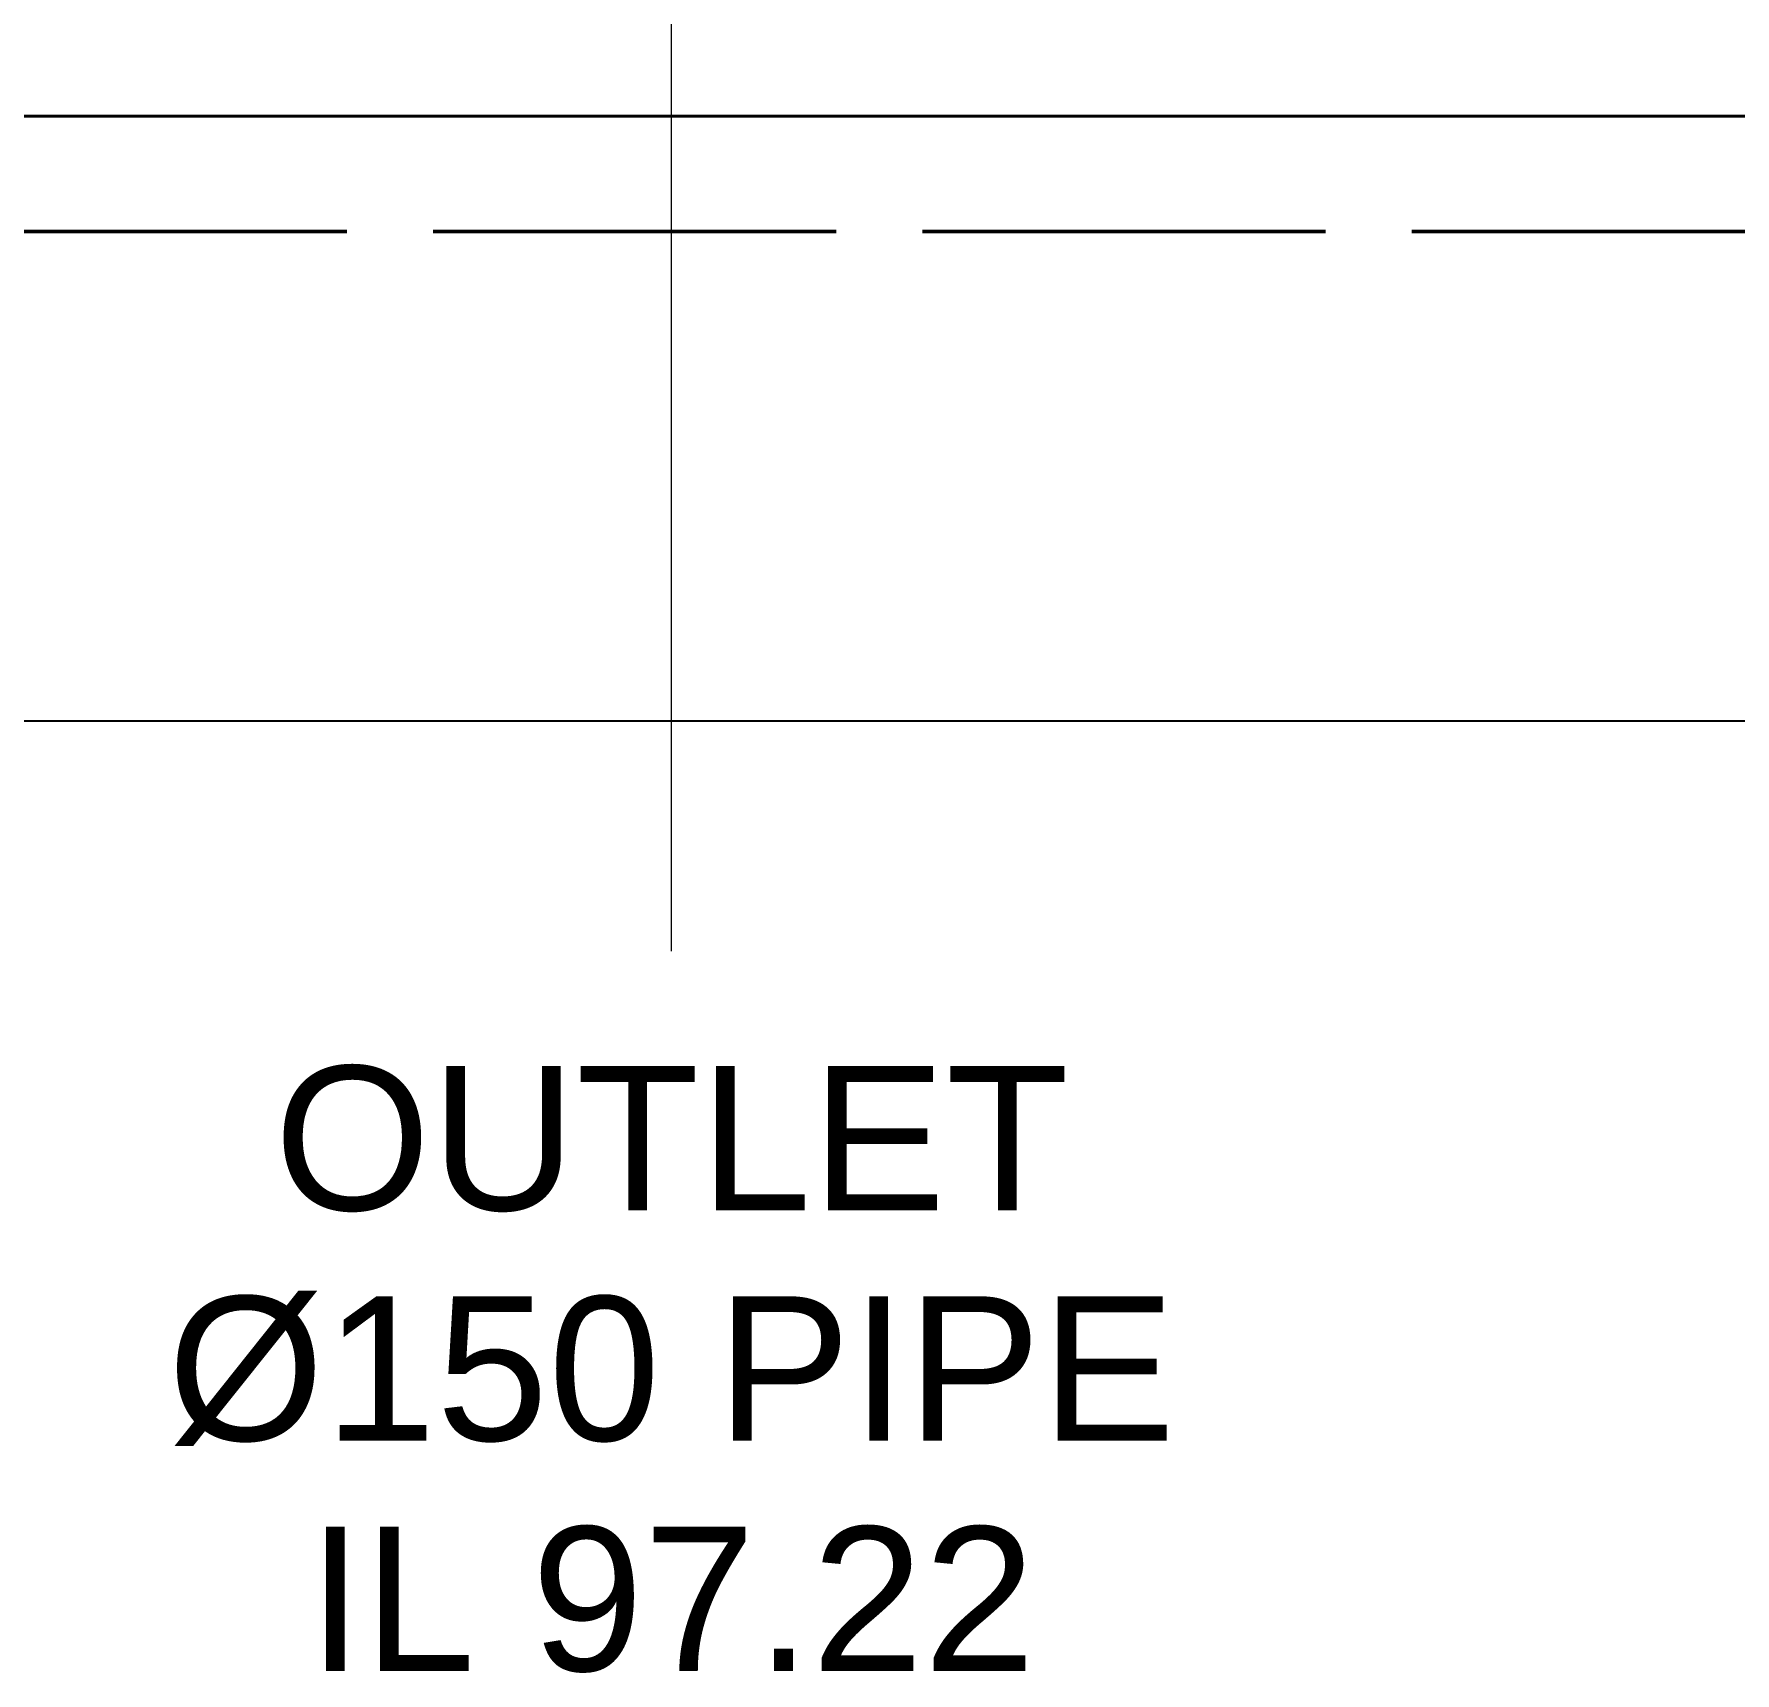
# Model space of a CAD drawing. Header units: millimetres. Extents: x -3624 to 23123, y -5396 to 3729.
# Drawn here: x 14186 to 16271, y -2084 to -76 of the extents above; entities that cross this region are included whole.
import ezdxf
from ezdxf.enums import TextEntityAlignment as Align

# ---------------------------------------------------------------- set-up
doc = ezdxf.new("R2010")
doc.units = ezdxf.units.MM
doc.linetypes.add('DASH_494_106', pattern=[599.722222, 493.888889, -105.833333])
for name, color, linetype in [('ANNOTATIONS', 7, 'Continuous'), ('DIMENSIONS', 7, 'Continuous'), ('GEOFAB', 5, 'Continuous')]:
    doc.layers.add(name, color=color, linetype=linetype)
doc.styles.add('ARIAL', font='arial.ttf')
doc.dimstyles.get("Standard").update_dxf_attribs({"dimtxt": 2.5, "dimasz": 2.5, "dimexe": 1.25, "dimexo": 0.625, "dimtad": 1, "dimcen": 2.5, "dimazin": 3, "dimtfac": 1, "dimtmove": 0, "dimatfit": 3})

msp = doc.modelspace()

# ---------------------------------------------------------------- linework, layer by layer
at = {"layer": 'ANNOTATIONS', "lineweight": 18}
msp.add_line((14967.5, -1199.4), (14967.5, -21.2), dxfattribs=at)
at = {"layer": 'GEOFAB', "color": 6, "lineweight": 40}
msp.add_line((-176.4, -176.4), (22026.4, -176.4), dxfattribs=at)
at = {"layer": 'GEOFAB', "color": 5, "linetype": 'DASH_494_106', "lineweight": 50}
msp.add_line((-317.5, -317.5), (22167.5, -317.5), dxfattribs=at)

# ---------------------------------------------------------------- texts
at = {"layer": 'ANNOTATIONS', "style": 'ARIAL'}
for s, p in [('OUTLET', (14967.5, -1516.9)), ('Ø150 PIPE', (14967.5, -1799.2)), ('IL 97.22', (14967.5, -2081.4))]:
    msp.add_text(s, height=176.81, dxfattribs=at).set_placement(p, align=Align.CENTER)

# ---------------------------------------------------------------- dimensions: what is measured, and where the dimension line sits
at = {"layer": 'DIMENSIONS'}
msp.add_linear_dim(base=(0, -917.2), p1=(0, -317.5), p2=(21850, -317.5), dimstyle='Standard', override={"dimtxt": 202.071111, "dimasz": 158.75, "dimexe": 105.833333, "dimexo": 0, "dimgap": 88.194444, "dimtad": 1, "dimtih": 0, "dimtoh": 0, "dimdec": 0, "dimtxsty": 'ARIAL', "dimclrd": 7, "dimclre": 7, "dimclrt": 7}, dxfattribs=at).render()

doc.saveas('drawing.dxf')
